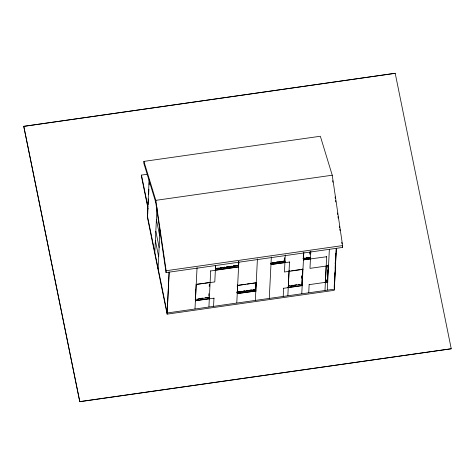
<?xml version="1.0" encoding="UTF-8"?>
<svg xmlns="http://www.w3.org/2000/svg" width="475" height="475" viewBox="0 0 475 475"><rect width="100%" height="100%" fill="white"/><g stroke="black" fill="none" stroke-linecap="round" stroke-linejoin="round"><path stroke-width="0.71" d="M23.75 126.35L395.206 73.293L451.244 348.769L79.794 401.707L23.75 126.35L395.206 73.293M79.794 401.707L23.756 126.231M147.179 174.272L141.467 175.085L141.413 176.13L148.034 208.673M143.907 161.393L143.818 163.257L155.711 202.213L166.066 272.591L342.505 247.445L342.6 245.581L332.239 175.21L320.346 136.248L143.907 161.393L155.8 200.349L166.161 270.726L166.066 272.591M149.162 179.508L147.333 216.956L167.111 314.141L334.263 290.32L336.312 248.431M147.707 214.195L147.98 208.531M148.158 204.826L148.449 198.906M148.663 194.56L148.918 189.276M149.138 184.858L149.393 179.651M155.711 202.213L155.8 200.349L332.239 175.21M154.808 252.237L156.982 207.777M158.104 268.434L159.992 229.852M169.124 272.086L167.135 312.811L167.342 312.485M167.111 314.141L169.159 272.252M195.445 293.556L195.611 289.839M195.373 300.978L196.187 284.406L203.33 283.385M197.054 267.544L194.993 308.839M208.768 296.056L208.846 293.681M209.237 286.49L209.309 284.109M210.686 270.786L208.923 306.856M215.341 269.913L215.561 265.466M213.964 298.051L213.566 306.191M196.187 284.406L214.795 281.924L215.591 265.638M238.284 264.599L238.426 261.642M237.268 286.876L237.352 284.941M238.48 261.885L238.308 265.608L215.579 268.88M237.251 293.312L237.648 285.131M238.527 267.164L238.794 261.755M238.812 262.218L236.782 302.884M255.312 287.173L255.39 284.78M255.413 291.145L255.734 284.602M255.52 290.771L255.912 282.773M255.787 291.353L256.185 283.207M257.42 258.839L255.354 300.236M271.344 256.957L269.283 298.252M284.293 259.338L284.371 257.854M284.293 260.247L284.4 258.026M283.611 288.123L283.213 296.269M301.554 269.378L303.014 269.355L284.442 272.003L285.279 254.968M288.254 287.535L289.079 270.667M289.507 261.862L287.856 295.604M301.851 277.548L301.922 276.082M301.845 278.451L301.993 275.518M301.922 283.266L302.272 275.803M302.391 273.636L302.611 269.194M301.934 284.246L302.7 268.886M303.276 257.064L303.436 253.555M303.816 252.154L301.785 293.621M309.943 253.478L310.015 251.993M309.938 254.386L310.05 252.166M309.148 284.483L308.75 292.63M326.372 265.846L328.552 265.715L309.979 268.363L310.816 251.328M325.399 282.245L326.188 266.107M326.652 256.565L325.001 290.314M327.032 281.188L327.103 279.71M327.501 271.563L327.572 270.085M327.073 281.182L327.144 279.728M327.501 272.472L327.608 270.251M327.382 280.891L327.453 279.437M327.524 277.982L327.916 269.984M328.023 267.799L328.148 265.555M327.453 281.248L328.231 265.056M329.347 249.422L327.322 289.982M334.168 287.535L334.43 282.174M334.637 277.911L334.893 272.715M335.101 268.357L335.362 263.103M335.582 258.655L335.831 253.472M147.393 215.792L167.17 312.978L334.323 289.156L336.282 248.265M451.244 348.769L79.8 401.589M166.161 270.726L342.6 245.581M216.974 268.316L218.441 268.108M221.374 267.692L219.907 267.9L222.116 267.639M223.571 267.377L225.037 267.17L223.583 267.431M226.504 266.956L227.97 266.748M230.173 266.433L231.64 266.226M233.106 266.018L234.573 265.81M236.77 265.495L238.236 265.288M216.986 268.369L218.453 268.161M226.516 267.015L228.718 266.701M230.185 266.493L231.652 266.285M233.112 266.071L235.315 265.762M236.782 265.549L238.248 265.341L238.581 266.98L210.722 270.952M215.567 268.826L238.296 265.584M219.23 268.648L220.697 268.44M223.588 268.025L224.17 267.942M225.833 267.71L227.299 267.496M229.496 267.188L230.963 266.974M232.875 266.701L233.457 266.618M215.086 270.15L238.545 266.813M272.769 262.675L274.194 262.473M276.337 262.164L277.768 261.962M279.193 261.761L281.337 261.452M282.767 261.25L284.911 260.947M303.127 258.353L304.576 258.145M306.031 257.937L307.479 257.729M272.781 262.734L274.924 262.426M276.349 262.224L281.348 261.511M282.779 261.309L284.923 261.001M303.139 258.406L304.588 258.198M306.037 257.99L308.216 257.682M270.685 263.281L284.97 261.244M303.187 258.649L310.442 257.616M270.697 263.334L284.982 261.298M303.198 258.703L310.454 257.67M272.11 263.423L273.541 263.221M279.193 262.414L279.775 262.331M282.108 261.998L284.97 261.588M305.36 258.685L306.808 258.477M308.988 258.168L310.436 257.961M285.22 262.473L270.934 264.498L289.542 262.028M310.692 258.845L303.436 259.867L326.687 256.738M204.761 283.177L210.478 282.37M288.693 271.213L290.124 271.017M291.549 270.803L300.123 269.592M245.492 284.311L237.637 285.422L256.209 282.785M246.923 284.098L255.497 282.886M236.924 292.048L238.355 291.846M239.786 291.644L241.211 291.436M244.785 290.932L243.354 291.133L244.797 290.985M246.929 290.623L248.354 290.421M249.785 290.219L251.216 290.011M253.359 289.708L254.784 289.507L253.365 289.762M236.936 292.107L238.367 291.899M239.798 291.697L241.941 291.395M246.941 290.682L248.366 290.474M249.797 290.272L251.94 289.964M236.989 292.345L255.562 289.702M237.001 292.404L255.574 289.756M239.127 292.386L240.558 292.184M242.701 291.882L244.126 291.674M249.126 290.961L250.723 290.736M252.7 290.457L254.131 290.249M198.663 298.716L200.094 298.508M201.513 298.252L202.95 298.104M205.081 297.742L206.524 297.593M207.937 297.338L209.38 297.19M288.301 285.885L289.744 285.736M291.157 285.475L293.312 285.226M294.732 284.964L296.887 284.715M298.3 284.46L299.743 284.311M325.268 280.612L327.423 280.363M195.142 299.464L209.439 297.487M288.361 286.182L301.946 284.305M325.327 280.915L327.483 280.666M237.239 293.568L255.811 290.932M255.847 291.098L237.239 293.574M197.279 299.505L198.71 299.303M200.854 299.001L202.285 298.793M207.284 298.08L209.428 297.777M290.504 286.223L291.929 286.021M294.072 285.712L295.503 285.511M209.677 298.656L195.391 300.687L213.999 298.217M287.897 287.506L302.183 285.475M324.864 282.233L327.72 281.835M283.646 288.289L302.219 285.647L301.886 284.002M309.183 284.65L327.756 282.007L327.311 279.811M335.083 262.823L335.314 263.993M327.162 279.437L327.4 280.6M255.259 288.23L255.793 291.211M156.4 219.658L159.695 235.855M155.83 231.295L159.131 247.493M155.378 240.599L158.674 256.797M141.467 175.085L147.939 206.904M167.087 311.612L167.325 312.776M332.69 180.737L332.904 182.198M335.065 196.864L335.279 198.33M335.599 200.527L335.819 201.994M337.434 212.99L337.654 214.457M337.974 216.653L338.194 218.12M339.376 226.183L339.595 227.65M339.809 229.116L340.023 230.583M341.751 242.315L341.97 243.776M342.291 245.979L342.505 247.445"/></g></svg>
